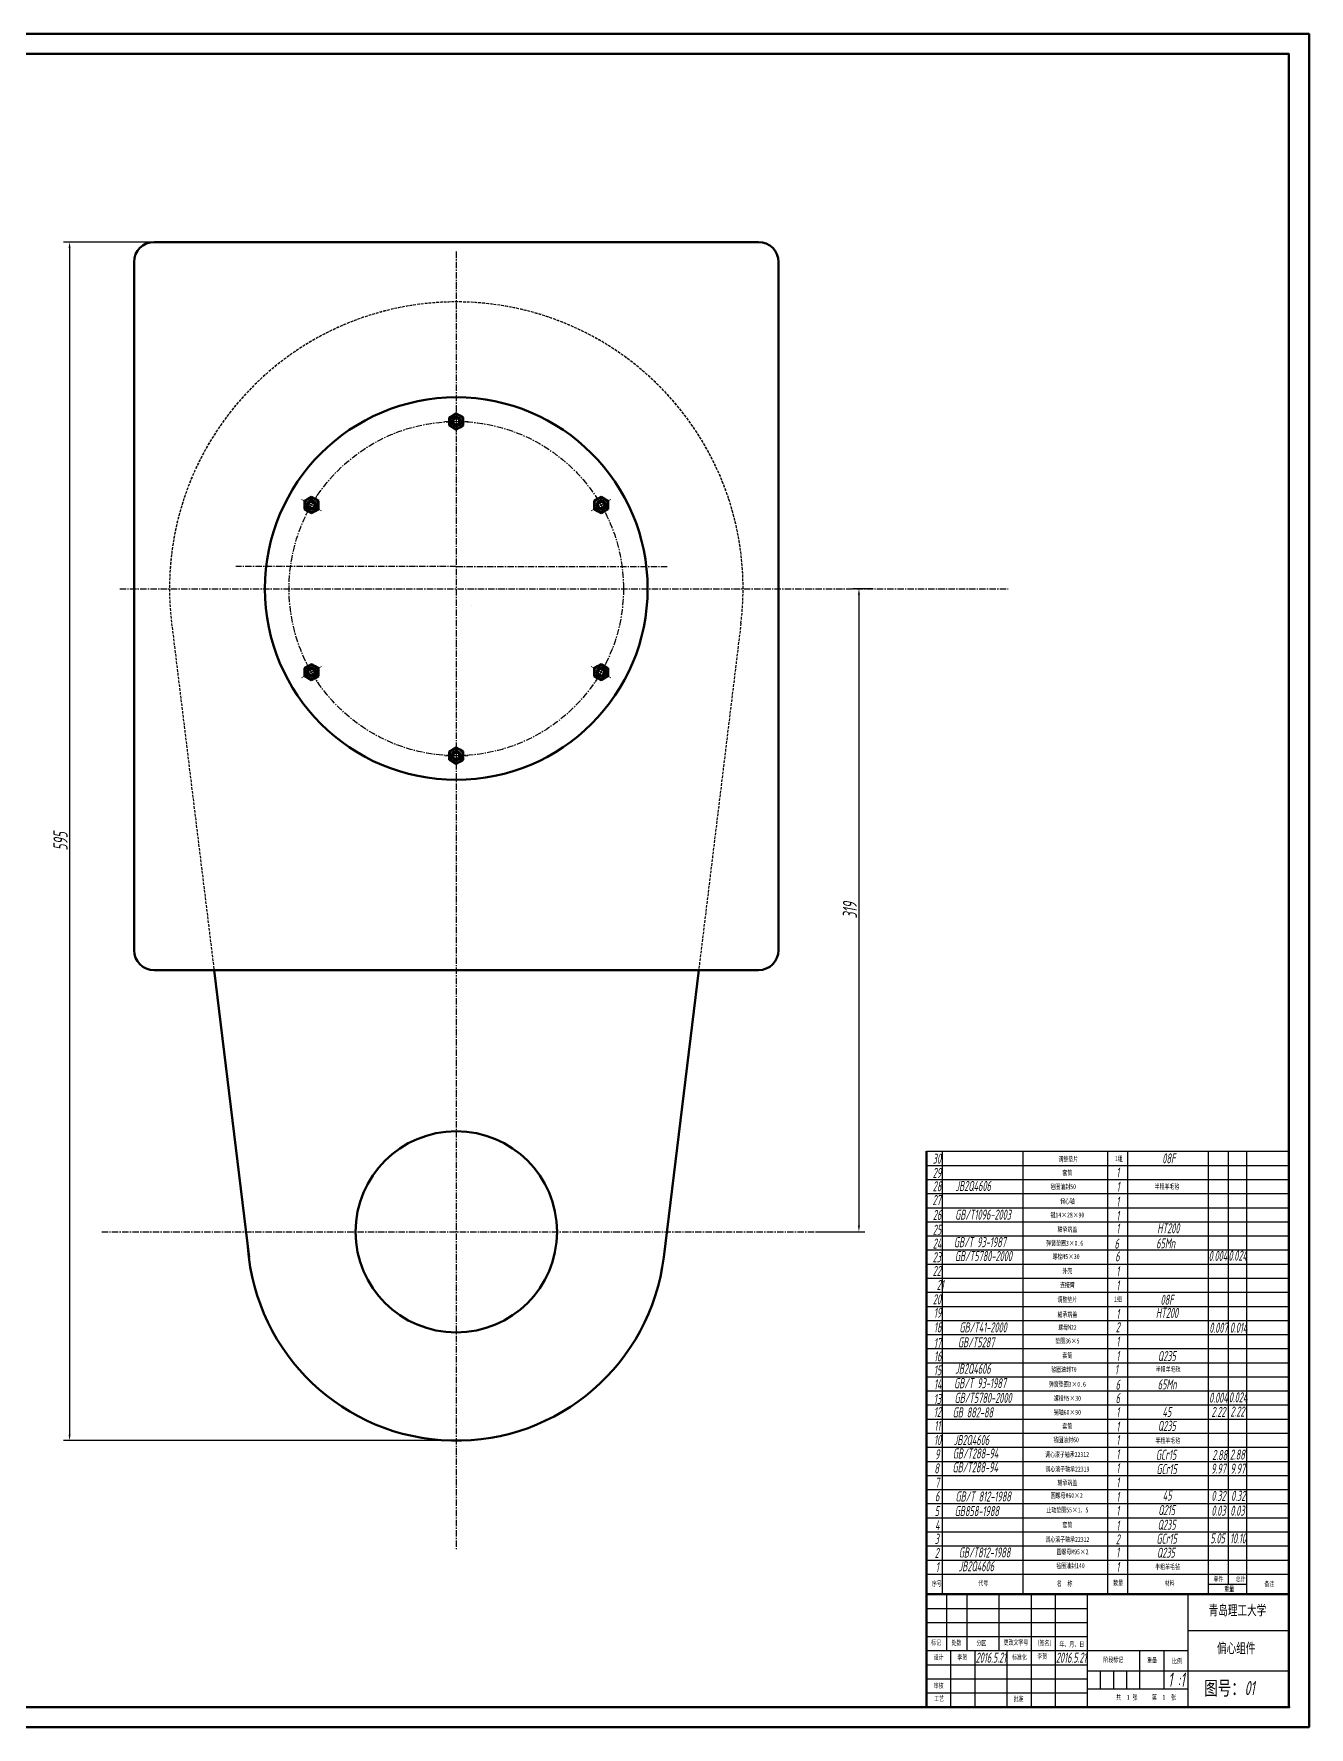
# Model space of a CAD drawing. Header units: millimetres. Extents: x 0 to 1189, y 0 to 841.
# Drawn here: x 556 to 1189, y 0 to 841 of the extents above; entities that cross this region are included whole.
import ezdxf

# ---------------------------------------------------------------- set-up
doc = ezdxf.new("R2010")
doc.units = ezdxf.units.MM
doc.header["$LTSCALE"] = 0.1
doc.linetypes.add('CENTER', pattern=[50.8, 31.75, -6.35, 6.35, -6.35])
doc.linetypes.add('DASHED', pattern=[19.05, 12.7, -6.35])
for name, color, linetype, lineweight in [('点画线', 1, 'CENTER', 25), ('粗实线', 7, 'Continuous', 50), ('细实线', 3, 'Continuous', 25), ('虚线', 2, 'DASHED', 25)]:
    doc.layers.add(name, color=color, linetype=linetype, lineweight=lineweight)
doc.styles.get("Standard").update_dxf_attribs({"font": 'arial.ttf'})
doc.styles.add('字母数字', font='gbeitc.shx', dxfattribs={"width": 0.7, "height": 7})
doc.styles.add('汉字', font='simfang.ttf', dxfattribs={"width": 0.7, "height": 7})
doc.dimstyles.new('线性', dxfattribs={"dimtxt": 3.5, "dimasz": 3, "dimexe": 3, "dimexo": 0, "dimgap": 1, "dimtad": 1, "dimdec": 0, "dimdsep": 46, "dimtxsty": 'Standard', "dimcen": 2.5, "dimadec": 0, "dimazin": 0, "dimtfac": 1, "dimtdec": 0, "dimtmove": 0, "dimatfit": 3, "dimfxl": 1, "dimarcsym": 0})

# ---------------------------------------------------------------- blocks, each defined once
blk = doc.blocks.new('SW_CENTERMARKSYMBOL_0')
at = {"color": 0, "linetype": 'Continuous', "lineweight": 0}
for p, q in [((-25, 0), (-32.5, 0)), ((0, 0), (-12.5, 0)), ((0, 25), (0, 32.5)), ((0, 0), (0, 12.5)), ((0, 0), (0, -12.5)), ((0, 0), (12.5, 0)), ((25, 0), (32.5, 0)), ((0, -25), (0, -32.5))]:
    blk.add_line(p, q, dxfattribs=at)
blk = doc.blocks.new('*U33')
at = {"layer": '粗实线', "color": 7, "linetype": 'Continuous', "lineweight": 50}
for p, q in [((-1.74, 3.01), (-3.48, 2.01)), ((-3.48, 2.01), (-3.48, 0)), ((-3.48, 0), (-3.48, -2.01)), ((0, 4.02), (-1.74, 3.01)), ((1.74, 3.01), (0, 4.02)), ((3.48, 2.01), (1.74, 3.01)), ((3.48, 0), (3.48, 2.01)), ((3.48, -2.01), (3.48, 0)), ((-3.48, -2.01), (-1.74, -3.01)), ((-1.74, -3.01), (0, -4.02)), ((0, -4.02), (1.74, -3.01)), ((1.74, -3.01), (3.48, -2.01))]:
    blk.add_line(p, q, dxfattribs=at)
for radius in [3.48, 2.35, 1.62]:
    blk.add_circle((0, 0), radius, dxfattribs=at)
blk.add_arc((0, 0), 1.57, 255, 195, dxfattribs=at)
at = {"color": 7, "linetype": 'Continuous', "lineweight": 0, "xscale": 0.1739, "yscale": 0.1739, "zscale": 0.1739}
blk.add_blockref('SW_CENTERMARKSYMBOL_0', (0, 0), dxfattribs=at)
blk = doc.blocks.new('*U34')
at = {"layer": '细实线', "color": 0, "linetype": 'ByBlock', "lineweight": -2, "transparency": 16777216}
for p, rotation in [((765.6, 648.48), 180), ((693.72, 606.98), 240), ((837.48, 606.98), 120), ((693.72, 523.98), 299.9999999999999), ((837.48, 523.98), 59.99999999999997)]:
    blk.add_blockref('*U33', p, dxfattribs=dict(at, rotation=rotation))
blk.add_blockref('*U33', (765.6, 482.48), dxfattribs=at)
blk = doc.blocks.new('*D48')
at = {"layer": 'Defpoints', "color": 0, "transparency": 16777216}
for p in [(972.62, 565.41), (944.17, 246.01), (965.5, 246.01)]:
    blk.add_point(p, dxfattribs=at)
at = {"layer": '细实线', "color": 0, "lineweight": -2, "transparency": 16777216}
for p, q in [((972.62, 565.41), (962.5, 565.41)), ((965.5, 562.41), (965.5, 249.01)), ((944.17, 246.01), (968.5, 246.01))]:
    blk.add_line(p, q, dxfattribs=at)
at = {"layer": '细实线', "color": 0, "transparency": 16777216}
for points in [[(965, 562.41), (966, 562.41), (965.5, 565.41)], [(965, 249.01), (966, 249.01), (965.5, 246.01)]]:
    blk.add_solid(points, dxfattribs=at)
at = {"layer": '细实线', "color": 0, "transparency": 16777216, "insert": (961, 405.71), "char_height": 7, "attachment_point": 5, "rotation": 90, "style": '字母数字'}
blk.add_mtext('319', dxfattribs=at)
blk = doc.blocks.new('*D49')
at = {"layer": 'Defpoints', "color": 0, "transparency": 16777216}
for p in [(615.6, 737.62), (573.61, 142.3), (763.14, 142.3)]:
    blk.add_point(p, dxfattribs=at)
at = {"layer": '细实线', "color": 0, "lineweight": -2, "transparency": 16777216}
for p, q in [((615.6, 737.62), (570.61, 737.62)), ((573.61, 734.62), (573.61, 145.3)), ((763.14, 142.3), (570.61, 142.3))]:
    blk.add_line(p, q, dxfattribs=at)
at = {"layer": '细实线', "color": 0, "transparency": 16777216}
for points in [[(573.11, 734.62), (574.11, 734.62), (573.61, 737.62)], [(573.11, 145.3), (574.11, 145.3), (573.61, 142.3)]]:
    blk.add_solid(points, dxfattribs=at)
at = {"layer": '细实线', "color": 0, "transparency": 16777216, "insert": (569.11, 439.96), "char_height": 7, "attachment_point": 5, "rotation": 90, "style": '字母数字'}
blk.add_mtext('595', dxfattribs=at)

msp = doc.modelspace()

# ---------------------------------------------------------------- linework, layer by layer
at = {"layer": '点画线', "color": 242, "true_color": 0xcd2027}
for p, q in [((765.6, 732.85), (765.6, 87.87)), ((765.6, 576.41), (656.23, 576.41)), ((765.6, 576.41), (870.28, 576.41))]:
    msp.add_line(p, q, dxfattribs=at)
at = {"layer": '点画线', "color": 1}
for p, q in [((598.5, 565.41), (1039.55, 565.41)), ((589.56, 246.01), (962.94, 246.01))]:
    msp.add_line(p, q, dxfattribs=at)
at = {"layer": '点画线', "color": 242, "true_color": 0xcd2027}
msp.add_circle((765.6, 565.48), 83, dxfattribs=at)
at = {"layer": '粗实线', "color": 7}
for p, q in [((615.6, 737.62), (915.6, 737.62)), ((605.6, 385.97), (605.6, 727.62)), ((925.6, 385.97), (925.6, 727.62)), ((615.6, 375.97), (915.6, 375.97)), ((662.75, 233.46), (645.33, 375.97)), ((868.57, 233.46), (885.94, 375.97))]:
    msp.add_line(p, q, dxfattribs=at)
at = {"layer": '粗实线'}
for p, q in [((999, 76), (999, 286)), ((999, 66), (999, 76)), ((999, 66), (999, 38)), ((1179, 10), (1179, 66)), ((999, 38), (999, 10)), ((999, 10), (1079, 10)), ((1079, 10), (1179, 10)), ((1079, 10), (1129, 10))]:
    msp.add_line(p, q, dxfattribs=at)
for points in [[(0, 0), (1189, 0), (1189, 841), (0, 841)], [(25, 10), (1179, 10), (1179, 831), (25, 831)]]:
    msp.add_lwpolyline(points, close=True, dxfattribs=at)
for points in [[(1179, 10), (999, 10), (999, 66)], [(999, 66), (1179, 66)], [(1179, 66), (1179, 10)]]:
    msp.add_lwpolyline(points, dxfattribs=at)
at = {"layer": '粗实线', "color": 7}
for centre, radius in [((765.6, 565.48), 95), ((765.6, 246.01), 50)]:
    msp.add_circle(centre, radius, dxfattribs=at)
for centre, radius, start, end in [((615.6, 727.62), 10, 90, 180), ((915.6, 727.62), 10, 0, 90), ((615.6, 385.97), 10, 180, 270), ((915.6, 385.97), 10, 270, 0), ((765.6, 246.01), 103.73, 184.23114, 353.05227)]:
    msp.add_arc(centre, radius, start, end, dxfattribs=at)
at = {"layer": '粗实线'}
msp.add_point((1179, 10), dxfattribs=at)
msp.add_point((1179, 10), dxfattribs=at)
at = {"layer": '细实线'}
for p, q in [((999, 286), (1179, 286)), ((1007, 66), (1007, 286)), ((1007, 66), (1007, 286)), ((1047, 66), (1047, 286)), ((1047, 66), (1047, 286)), ((1089, 66), (1089, 286)), ((1089, 66), (1089, 286)), ((1099, 66), (1099, 286.12)), ((1099, 66), (1099, 286)), ((1139, 66), (1139, 286)), ((1139, 66), (1139, 286)), ((1149, 71), (1149, 286)), ((1149, 71), (1149, 286)), ((1158, 66), (1158, 286)), ((1158, 66), (1158, 286)), ((999, 279), (1179, 279)), ((999, 272), (1179, 272)), ((999, 265), (1179, 265)), ((999, 258), (1179, 258)), ((999, 251), (1179, 251)), ((999, 244), (1179, 244)), ((999, 237), (1179, 237)), ((999, 230), (1179, 230)), ((999, 223), (1179, 223)), ((999, 216), (1179, 216)), ((999, 209), (1179, 209)), ((999, 202), (1179, 202)), ((999, 195), (1179, 195)), ((999, 188), (1179, 188)), ((999, 181), (1179, 181)), ((999, 174), (1179, 174)), ((999, 167), (1179, 167)), ((999, 160), (1179, 160)), ((999, 153), (1179, 153)), ((999, 146), (1179, 146)), ((999, 139), (1179, 139)), ((999, 132), (1179, 132)), ((999, 125), (1179, 125)), ((999, 118), (1179, 118)), ((999, 111), (1179, 111)), ((999, 104), (1179, 104)), ((999, 97), (1179, 97)), ((999, 90), (1179, 90)), ((999, 83), (1179, 83)), ((999, 76), (1139, 76)), ((1139, 76), (1161, 76)), ((1139, 76), (1161, 76)), ((1161, 76), (1179, 76)), ((1161, 76), (1179, 76)), ((1139, 71), (1158, 71)), ((1139, 71), (1158, 71)), ((999, 59), (1079, 59)), ((1009, 66), (1009, 38)), ((1019, 66), (1019, 38)), ((1035, 66), (1035, 38)), ((1051, 66), (1051, 38)), ((1063, 66), (1063, 38)), ((1079, 10), (1079, 66)), ((1129, 10), (1129, 66)), ((999, 52), (1079, 52)), ((999, 45), (1079, 45)), ((1129, 48), (1179, 48)), ((999, 38), (1079, 38)), ((1011, 38), (1011, 10)), ((1023, 38), (1023, 10)), ((1039, 38), (1039, 10)), ((1051, 38), (1051, 10)), ((1063, 38), (1063, 10)), ((1079, 38), (1129, 38)), ((1079, 19), (1079, 38)), ((1105, 19), (1105, 38)), ((1117, 19), (1117, 38)), ((999, 31), (1079, 31)), ((1079, 28), (1179, 28)), ((1079, 28), (1129, 28)), ((1079, 19), (1079, 28)), ((1085.5, 19), (1085.5, 28)), ((1085.5, 19), (1085.5, 28)), ((1085.5, 19), (1085.5, 28)), ((1092, 19), (1092, 28)), ((1098.5, 19), (1098.5, 28)), ((999, 24), (1079, 24)), ((999, 17), (1079, 17)), ((1079, 19), (1129, 19))]:
    msp.add_line(p, q, dxfattribs=at)
at = {"layer": '虚线', "color": 2, "true_color": 0xf1eb1f}
for p, q in [((773.06, 557.32), (773.06, 557.32)), ((773.06, 557.32), (773.06, 557.32)), ((624.28, 548.15), (645.33, 375.97)), ((906.93, 548.25), (885.94, 375.97))]:
    msp.add_line(p, q, dxfattribs=at)
for start, end in [(0, 180), (353.05227, 186.99051)]:
    msp.add_arc((765.6, 565.48), 142.38, start, end, dxfattribs=at)

# ---------------------------------------------------------------- block references
at = {"layer": '细实线', "color": 7}
msp.add_blockref('*U34', (0, 0), dxfattribs=at)

# ---------------------------------------------------------------- texts
at = {"layer": '点画线', "color": 7, "lineweight": 15, "insert": (1129, 19), "char_height": 7, "attachment_point": 4, "style": '字母数字'}
msp.add_mtext_dynamic_manual_height_columns('   {\\fFangSong|b0|i0|c134|p49;图号：}01', width=50, gutter_width=25, heights=[0], dxfattribs=at)
at = {"layer": '粗实线', "lineweight": 15}
for s, width, gutter_width, heights, insert, char_height, attachment_point, style in [('\\pi3.1042;29', 10, 12.5, [0], (999, 277.77), 5, 1, '字母数字'), ('\\pi3.1406;30', 10, 12.5, [0], (999, 284.86), 5, 1, '字母数字'), ('\\pi3.1406;28', 10, 12.5, [0], (999, 271.1), 5, 1, '字母数字'), ('毡圈油封50', 14.3342, 12.5, [0], (1060.59, 269.7), 2.5, 1, '汉字'), ('\\pi3.0313;27', 10, 12.5, [0], (999, 264.28), 5, 1, '字母数字'), ('\\pi3.2135;26', 10, 12.5, [0], (999, 256.9), 5, 1, '字母数字'), ('\\pi3.1042;25', 10, 12.5, [0], (999.07, 249.53), 5, 1, '字母数字'), ('\\pi3.1042;23', 10, 12.5, [0], (999, 235.89), 5, 1, '字母数字'), ('\\pi3.1771;24', 10, 12.5, [0], (999, 242.7), 5, 1, '字母数字'), ('\\pi3.1042;22', 10, 12.5, [0], (999, 229.07), 5, 1, '字母数字'), ('   21', 10, 12.5, [0], (998.41, 222.11), 5, 1, '字母数字'), ('\\pi3.1771;20', 10, 12.5, [0], (999, 214.96), 5, 1, '字母数字'), ('\\pi3.6875;19', 10, 12.5, [0], (999, 208.28), 5, 1, '字母数字'), ('\\pi3.724;18', 10, 12.5, [0], (999, 201.04), 5, 1, '字母数字'), ('\\pi3.6146;17', 10, 12.5, [0], (999.07, 193.2), 5, 1, '字母数字'), ('\\pi3.7969;16', 10, 12.5, [0], (999, 186.68), 5, 1, '字母数字'), ('\\pi3.6875;15', 10, 12.5, [0], (999, 179.75), 5, 1, '字母数字'), ('毡圈油封70', 14.3342, 12.5, [0], (1060.92, 178.92), 2.5, 1, '汉字'), ('\\pi3.7604;14', 10, 12.5, [0], (999, 172.81), 5, 1, '字母数字'), ('\\pi3.6875;13', 10, 12.5, [0], (999, 165.45), 5, 1, '字母数字'), ('\\pi3.6875;12', 10, 12.5, [0], (999, 158.99), 5, 1, '字母数字'), ('\\pi3.9063;11', 10, 12.5, [0], (999, 152.14), 5, 1, '字母数字'), ('\\pi3.7604;10', 10, 12.5, [0], (999, 145.06), 5, 1, '字母数字'), ('毡圈油封60', 18.3457, 12.5, [0], (1062.03, 143.97), 2.5, 1, '汉字'), ('\\pi4.2708;9', 10, 12.5, [0], (999, 137.98), 5, 1, '字母数字'), ('\\pi5.19;8', 10, 12.5, [0], (997.76, 131.04), 5, 1, '字母数字'), ('\\pi4.3438;7', 10, 12.5, [0], (999, 123.96), 5, 1, '字母数字'), ('\\pi4.0885;5', 10, 12.5, [0], (999, 109.84), 5, 1, '字母数字'), ('\\pi4.2708;6', 10, 12.5, [0], (999, 117.16), 5, 1, '字母数字'), ('圆螺母M60×2', 16.3377, 12.5, [0], (1060.72, 116.28), 2.5, 1, '汉字'), ('\\pi4.2708;4', 10, 12.5, [0], (999, 102.88), 5, 1, '字母数字'), ('\\pi4.0885;3', 10, 12.5, [0], (999, 96.01), 5, 1, '字母数字'), ('\\pi4.125;2', 10, 12.5, [0], (999, 88.99), 5, 1, '字母数字'), ('圆螺母M95×2', 16.3377, 12.5, [0], (1063.56, 88.35), 2.5, 1, '汉字'), ('\\pi4.6354;1', 10, 12.5, [0], (999, 82.01), 5, 1, '字母数字'), ('毡圈油封140', 14.3342, 12.5, [0], (1063.49, 81.45), 2.5, 1, '汉字'), ('\\pi2.63;序号', 10, 12.5, [0], (999.07, 72.58), 2.5, 1, '汉字'), ('\\pi2.595;代号', 10, 12.5, [0], (1022.19, 72.78), 2.5, 1, '汉字'), ('名  称', 10, 12.5, [0], (1063.74, 72.58), 2.5, 1, '汉字'), ('\\pi2.595;数量', 10, 12.5, [0], (1089.13, 72.92), 2.5, 1, '汉字'), ('\\pi2.595;材料', 10, 12.5, [0], (1114.73, 72.78), 2.5, 1, '汉字'), ('\\pi2.595;备注', 10, 12.5, [0], (1164.25, 72.4), 2.5, 1, '汉字'), ('\\pi10.11;青岛理工大学', 50, 12.5, [0], (1129, 60.58), 5, 1, '汉字'), ('\\pi2.595;标记', 10, 12.5, [0], (998.72, 43.31), 2.5, 1, '汉字'), ('\\pi2.61;处数', 10, 12.5, [0], (1008.86, 43.17), 2.5, 1, '汉字'), ('\\pi5.665;分区', 16, 12.5, [0], (1018.16, 43.03), 2.5, 1, '汉字'), ('\\pi1.805;更改文字号', 16, 25, [5], (1035.52, 43.35), 2.5, 1, '汉字'), ('（签名）', 12, 25, [6.82], (1052.74, 43), 2.5, 1, '汉字'), ('\\pi1.96;年、月、日', 16, 12.5, [0], (1063.14, 42.47), 2.5, 1, '汉字'), ('偏心组件', 50, 12.5, [0], (1152.79, 39), 5, 5, '汉字'), ('\\pi3.61;设计', 12, 12.5, [0], (999, 36.03), 2.5, 1, '汉字'), ('\\pi2.36;李贺', 12, 12.5, [0], (1012, 36), 2.5, 1, '汉字'), ('\\pi2.335;标准化', 12, 12.5, [0], (1039.14, 36.03), 2.5, 1, '汉字'), ('\\pi2.36;李贺', 12, 12.5, [0], (1051.71, 36.45), 2.5, 1, '汉字'), ('\\pi8.13;阶段标记', 26, 12.5, [0], (1078.72, 34.77), 2.5, 1, '汉字'), ('\\pi3.68;重量', 12, 12.5, [0], (1104.86, 34.49), 2.5, 1, '汉字'), ('\\pi3.83;比例', 12, 12.5, [0], (1117.14, 34.06), 2.5, 1, '汉字')]:
    msp.add_mtext_dynamic_manual_height_columns(s, width=width, gutter_width=gutter_width, heights=heights, dxfattribs=dict(at, insert=insert, char_height=char_height, attachment_point=attachment_point, style=style))
at = {"layer": '粗实线', "color": 7, "lineweight": 15, "attachment_point": 5}
for s, width, heights, insert, char_height, style in [('调整垫片', 40, [0], (1069.44, 281.95), 2.5, '汉字'), ('1组', 10, [0], (1094.52, 282.25), 2.5, '汉字'), ('1', 10, [0], (1094, 275.47), 5, '字母数字'), ('08F', 20, [0], (1119.33, 282.48), 5, '字母数字'), ('JB2Q4606', 40, [0], (1022.21, 268.78), 5, '字母数字'), ('套筒', 40, [0], (1069, 275.2), 2.5, '汉字'), ('1', 10, [0], (1094.17, 268.39), 5, '字母数字'), ('半粗羊毛毡', 20, [0], (1118.45, 268.4), 2.5, '汉字'), ('偏心轴', 40, [3.44], (1069, 261.05), 2.5, '汉字'), ('1', 10, [0], (1094, 260.97), 5, '字母数字'), ('GB/T1096-2003', 40, [0], (1027.14, 254.55), 5, '字母数字'), ('键14{\\C256;×}28{\\C256;×}90', 40, [0], (1069, 254.24), 2.5, '汉字'), ('1', 10, [0], (1094, 253.98), 5, '字母数字'), ('轴承端盖', 40, [0], (1069, 247.07), 2.5, '汉字'), ('1', 10, [0], (1094, 247.62), 5, '字母数字'), ('HT200', 20, [0], (1119.11, 247.76), 5, '字母数字'), ('GB/T 93-1987', 40, [0], (1025.57, 240.87), 5, '字母数字'), ('GB/T5780-2000', 40, [0], (1027.3, 233.95), 5, '字母数字'), ('弹簧垫圈3{\\C256;×}0.6', 40, [3.5], (1067.65, 240.21), 2.5, '汉字'), ('6', 10, [0], (1093.46, 240.13), 5, '字母数字'), ('6', 10, [0], (1093.82, 233.8), 5, '字母数字'), ('65Mn', 20, [0], (1117.77, 240.26), 5, '字母数字'), ('0.004', 10, [0], (1143.73, 234.06), 5, '字母数字'), ('0.024', 15.1156, [0], (1153.54, 234.19), 5, '字母数字'), ('螺栓M5{\\C256;×}30', 40, [0], (1068.32, 233.61), 2.5, '汉字'), ('外壳', 40, [0], (1069, 226.43), 2.5, '汉字'), ('1', 10, [0], (1094, 226.36), 5, '字母数字'), ('连接臂', 40, [3.4], (1069, 219.4), 2.5, '汉字'), ('1', 10, [0], (1094, 219.38), 5, '字母数字'), ('调整垫片', 40, [0], (1069, 212.24), 2.5, '汉字'), ('1组', 10, [0], (1094.08, 212.54), 2.5, '汉字'), ('08F', 20, [0], (1118.46, 212.24), 5, '字母数字'), ('轴承端盖', 40, [0], (1069, 204.8), 2.5, '汉字'), ('1', 10, [0], (1094, 205.16), 5, '字母数字'), ('HT200', 20, [0], (1118.46, 205.74), 5, '字母数字'), ('GB/T5287', 40, [0], (1023.73, 191.13), 5, '字母数字'), ('GB/T41-2000', 40, [0], (1027.14, 198.52), 5, '字母数字'), ('垫圈36{\\C256;×5}', 40, [0], (1069, 191.69), 2.5, '汉字'), ('螺母M22', 40, [0], (1069, 198.45), 2.5, '汉字'), ('2', 10, [0], (1094, 198.61), 5, '字母数字'), ('1', 10, [0], (1094, 191.49), 5, '字母数字'), ('0.007', 9.6106, [0], (1144, 198.39), 5, '字母数字'), ('0.014', 10, [0], (1153.99, 198.39), 5, '字母数字'), ('套筒', 40, [0], (1069, 184.49), 2.5, '汉字'), ('1', 10, [0], (1094, 184.36), 5, '字母数字'), ('Q235', 20, [5], (1118.36, 184.28), 5, '字母数字'), ('JB2Q4606', 40, [0], (1022.1, 178), 5, '字母数字'), ('1', 10, [0], (1093.3, 177.6), 5, '字母数字'), ('半粗羊毛毡', 20, [0], (1119, 177.62), 2.5, '汉字'), ('GB/T 93-1987', 40, [0], (1025.65, 170.83), 5, '字母数字'), ('弹簧垫圈3{\\C256;×}0.6', 40, [3.5], (1069, 170.17), 2.5, '汉字'), ('6', 10, [0], (1094, 170.09), 5, '字母数字'), ('65Mn', 20, [0], (1118.52, 170.22), 5, '字母数字'), ('GB/T5780-2000', 40, [0], (1027.14, 163.54), 5, '字母数字'), ('螺栓M5{\\C256;×}30', 40, [0], (1069, 163.21), 2.5, '汉字'), ('6', 10, [0], (1094, 163.4), 5, '字母数字'), ('0.004', 10, [0], (1144, 163.65), 5, '字母数字'), ('0.024', 15.1156, [0], (1153.72, 163.78), 5, '字母数字'), ('GB 882-88', 40, [0], (1022.06, 156.32), 5, '字母数字'), ('销轴60{\\C256;×}90', 40, [0], (1069, 156.25), 2.5, '汉字'), ('1', 10, [0], (1094, 156.41), 5, '字母数字'), ('1', 10, [0], (1094, 149.2), 5, '字母数字'), ('Q235', 20, [0], (1118.36, 149.62), 5, '字母数字'), ('45', 20, [0], (1118.36, 156.53), 5, '字母数字'), ('2.22', 10, [0], (1144, 156.6), 5, '字母数字'), ('2.22', 10, [0], (1153.41, 156.75), 5, '字母数字'), ('JB2Q4606', 40, [0], (1021.34, 142.59), 5, '字母数字'), ('套筒', 40, [0], (1069, 149.39), 2.5, '汉字'), ('1', 10, [0], (1094, 142.54), 5, '字母数字'), ('半粗羊毛毡', 20, [0], (1118.87, 142.25), 2.5, '汉字'), ('GB/T288-94', 40, [0], (1023.39, 135.92), 5, '字母数字'), ('调心滚子轴承22312', 40, [0], (1068.82, 135.27), 2.5, '汉字'), ('1', 10, [0], (1094, 135.53), 5, '字母数字'), ('GCr15', 20, [0], (1117.97, 135.26), 5, '字母数字'), ('2.88', 10, [0], (1144.6, 135.17), 5, '字母数字'), ('2.88', 10, [0], (1153.37, 135.38), 5, '字母数字'), ('GB/T288-94', 40, [0], (1023.26, 129.03), 5, '字母数字'), ('调心滚子轴承22319', 40, [0], (1069, 128.06), 2.5, '汉字'), ('1', 10, [0], (1094, 128.61), 5, '字母数字'), ('GCr15', 20, [0], (1118.26, 128.15), 5, '字母数字'), ('9.97', 10, [0], (1144, 128.37), 5, '字母数字'), ('9.97', 17.671, [0], (1153.58, 128.37), 5, '字母数字'), ('轴承端盖', 40, [0], (1069, 121.25), 2.5, '汉字'), ('1', 10, [0], (1094, 121.51), 5, '字母数字'), ('GB858-1988', 40, [0], (1024.03, 107.33), 5, '字母数字'), ('GB/T 812-1988', 40, [0], (1027.19, 114.55), 5, '字母数字'), ('止动垫圈55×1．5', 40, [0], (1069, 107.74), 2.5, '汉字'), ('1', 10, [0], (1094, 114.33), 5, '字母数字'), ('1', 10, [0], (1094, 107.45), 5, '字母数字'), ('Q215', 20, [0], (1118.26, 107.8), 5, '字母数字'), ('45', 20, [0], (1118.51, 115.02), 5, '字母数字'), ('0.32', 16.6751, [0], (1144, 114.88), 5, '字母数字'), ('0.03', 10, [0], (1144, 107.51), 5, '字母数字'), ('0.03', 10, [0], (1153.41, 107.51), 5, '字母数字'), ('0.32', 10, [0], (1153.81, 114.88), 5, '字母数字'), ('套筒', 40, [0], (1069, 100.34), 2.5, '汉字'), ('1', 10, [0], (1094, 100.12), 5, '字母数字'), ('Q235', 20, [0], (1118.26, 100.52), 5, '字母数字'), ('调心滚子轴承22312', 40, [0], (1069, 93.11), 2.5, '汉字'), ('2', 10, [0], (1094, 93.25), 5, '字母数字'), ('GCr15', 20, [0], (1118.26, 93.58), 5, '字母数字'), ('5.05', 10, [0], (1143.56, 93.79), 5, '字母数字'), ('10.10', 10, [0], (1153.69, 93.73), 5, '字母数字'), ('GB/T812-1988', 40, [0], (1027.86, 86.74), 5, '字母数字'), ('1', 10, [0], (1093.95, 86.82), 5, '字母数字'), ('Q235', 20, [0], (1117.88, 86.63), 5, '字母数字'), ('JB2Q4606', 40, [0], (1023.78, 79.9), 5, '字母数字'), ('1', 10, [0], (1094, 79.5), 5, '字母数字'), ('半粗羊毛毡', 20, [0], (1118.72, 79.51), 2.5, '汉字'), ('单件', 10, [0], (1144, 73.5), 2.5, '汉字'), ('重量', 10, [0], (1149.32, 68.54), 2.5, '汉字'), ('总计', 10, [0], (1155, 73.5), 2.5, '汉字'), ('2016.5.21', 16, [0], (1031, 34.5), 5, '字母数字'), ('2016.5.21', 16, [0], (1070.86, 34.5), 5, '字母数字'), ('1 :1', 20, [0], (1123.12, 23.57), 7, '字母数字')]:
    msp.add_mtext_dynamic_manual_height_columns(s, width=width, gutter_width=12.5, heights=heights, dxfattribs=dict(at, insert=insert, char_height=char_height, style=style))
at = {"layer": '粗实线', "char_height": 2.5, "attachment_point": 1, "style": '汉字'}
for s, width, heights, insert in [('\\pi3.705;审核', 12, [3.39], (998.86, 21.89)), ('\\pi3.675;工艺', 12, [0], (999.14, 15.45)), ('\\pi3.605;批准', 12, [0], (1038.72, 15.31)), ('\\pi13.045;共  1 张     第  1  张', 50, [0], (1080.13, 16.07))]:
    msp.add_mtext_dynamic_manual_height_columns(s, width=width, gutter_width=12.5, heights=heights, dxfattribs=dict(at, insert=insert))

# ---------------------------------------------------------------- dimensions: what is measured, and where the dimension line sits
at = {"layer": '细实线', "color": 3}
for base, p1, p2, picture, middle in [((573.61, 142.3), (615.6, 737.62), (763.14, 142.3), '*D49', (569.11, 439.96)), ((965.5, 246.01), (972.62, 565.41), (944.17, 246.01), '*D48', (961, 405.71))]:
    dim = msp.add_linear_dim(base=base, p1=p1, p2=p2, angle=90, dimstyle='线性', override={"dimtxsty": '字母数字'}, dxfattribs=at)
    dim.commit()
    dim.dimension.update_dxf_attribs({"geometry": picture, "text_midpoint": middle})

doc.saveas('drawing.dxf')
